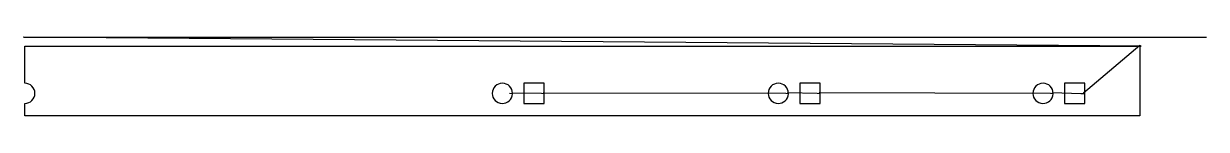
# Model space of a CAD drawing. Header units: metres. Extents: x 0 to 10500, y 10 to 710.
import ezdxf

# ---------------------------------------------------------------- set-up
doc = ezdxf.new("R2010")
doc.units = ezdxf.units.M

msp = doc.modelspace()

# ---------------------------------------------------------------- linework, layer by layer
at = {"layer": 'TOOL_0'}
for p, q in [((9920, 630.002), (0, 710.452)), ((0, 710.452), (1, 710.452)), ((1, 710.452), (0, 710.452)), ((0, 710.452), (1, 710.452)), ((1, 710.452), (10495, 710.452)), ((10, 300.002), (10, 630.002)), ((10, 630.002), (9905, 630.002)), ((9410.794, 215.809), (9910, 640.002)), ((9905, 630.002), (9910, 630.002)), ((9910, 640.002), (9910, 630.002)), ((9910, 630.002), (9910, 10.002)), ((9910, 630.002), (9920, 630.002)), ((10495, 710.452), (10499, 710.452)), ((10499, 710.452), (10500, 710.452)), ((4314.662, 211.415), (4340, 210.001)), ((4340, 210.001), (4335.427, 215.307)), ((4335.427, 215.307), (4597.488, 211.639)), ((4620, 300.001), (4440, 300.001)), ((4440, 300.001), (4440, 120.001)), ((4597.488, 211.639), (4620, 209.127)), ((4620, 209.127), (4613.514, 215.357)), ((4613.514, 215.357), (6765.827, 211.535)), ((4620, 209.127), (4620, 300.001)), ((6765.827, 211.535), (6790, 210.001)), ((6790, 210.001), (6781.899, 216.402)), ((6781.899, 216.402), (7043.854, 210.217)), ((7070, 300.001), (6890, 300.001)), ((6890, 300.001), (6890, 120.001)), ((7043.854, 210.217), (7070, 210.001)), ((7070, 210.001), (7062.927, 216.23)), ((7062.927, 216.23), (9117.593, 211.541)), ((7070, 210.001), (7070, 300.001)), ((7070, 205.001), (7070, 210.001)), ((9117.593, 211.541), (9140, 210.001)), ((9140, 210.001), (9133.795, 216.665)), ((9133.795, 216.665), (9387.023, 209.322)), ((9420, 300.002), (9240, 300.002)), ((9240, 300.002), (9240, 120.002)), ((9387.023, 209.322), (9420, 210.002)), ((9420, 210.002), (9410.794, 215.809)), ((9420, 210.002), (9420, 300.002)), ((9420, 205.002), (9420, 210.002)), ((10, 10.002), (10, 120.002)), ((4440, 120.001), (4620, 120.001)), ((4620, 204.127), (4620, 209.127)), ((4620, 120.001), (4620, 204.127)), ((6890, 120.001), (7070, 120.001)), ((7070, 120.001), (7070, 205.001)), ((9240, 120.002), (9420, 120.002)), ((9420, 120.002), (9420, 205.002)), ((9910, 10.002), (10, 10.002))]:
    msp.add_line(p, q, dxfattribs=at)
for centre, start, end in [((10, 210.002), 270, 90), ((4250, 210.001), 0, 180), ((4250, 210.001), 180, 356.8171682), ((4250, 210.001), 356.8171682, 0), ((6700, 210.001), 0, 180), ((6700, 210.001), 180, 356.8171682), ((6700, 210.001), 356.8171682, 0), ((9050, 210.001), 0, 180), ((9050, 210.001), 180, 356.8171682), ((9050, 210.001), 356.8171682, 0)]:
    msp.add_arc(centre, 90, start, end, dxfattribs=at)

doc.saveas('drawing.dxf')
